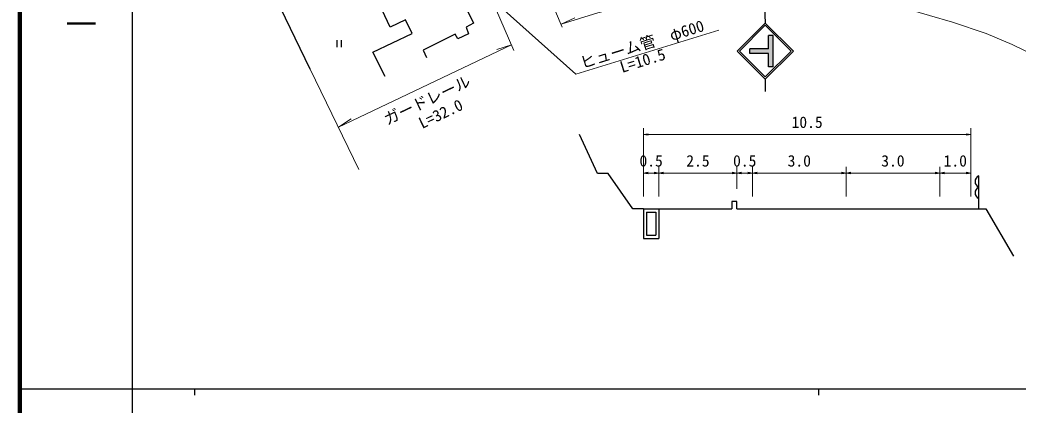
# Model space of a CAD drawing. Units: millimetres at full size, sheet at 1:1000, with parts at other scales. Extents: x 40000 to 680000, y 20000 to 380000.
# Drawn here: x 40000 to 199974, y 202409 to 264143 of the extents above; entities that cross this region are included whole.
import ezdxf
from ezdxf.enums import TextEntityAlignment as Align

# ---------------------------------------------------------------- set-up
doc = ezdxf.new("R2010")
doc.units = ezdxf.units.MM
doc.header["$LTSCALE"] = 1000
for name, color, linetype, lineweight in [('M-BGD', 7, 'Continuous', 25), ('M-BMK-OTRS', 5, 'Continuous', 25), ('M-STR-HTXT', 7, 'Continuous', 13), ('M-STR-STRC', 7, 'Continuous', 25), ('M-TTL', 2, 'Continuous', 140), ('M-TTL-BAND', 7, 'Continuous', 25)]:
    doc.layers.add(name, color=color, linetype=linetype, lineweight=lineweight)
doc.styles.add('@ＭＳ ゴシック', font='')
doc.styles.add('ＭＳ ゴシック', font='')
doc.styles.get('@ＭＳ ゴシック').set_extended_font_data('@MS Gothic')
doc.styles.get('ＭＳ ゴシック').set_extended_font_data('MS Gothic')

# ---------------------------------------------------------------- blocks, each defined once
blk = doc.blocks.new('open_arrow')
at = {"color": 0, "linetype": 'Continuous', "lineweight": -2}
blk.add_lwpolyline([(7.5, 1.25), (0, 0), (7.5, -1.25)], dxfattribs=at)

msp = doc.modelspace()

# ---------------------------------------------------------------- hatches: boundary and pattern name
at = {"layer": 'M-STR-STRC'}
msp.add_hatch(color=256, dxfattribs=at).paths.add_polyline_path([(156959, 259526), (159959, 259526), (159959, 261651), (160709, 261651), (160709, 256651), (159959, 256651), (159959, 258776), (156959, 258776)])

# ---------------------------------------------------------------- linework, layer by layer
at = {"layer": 'M-BGD'}
for p, q in [((90804, 260892), (90804, 259774)), ((91470, 260892), (91470, 259774)), ((132586, 239538), (129667, 245800)), ((134282, 239538), (132586, 239538)), ((138226, 233853), (134282, 239538)), ((193686, 233853), (193686, 239144)), ((139916, 233853), (138226, 233853)), ((139916, 233853), (139916, 229120)), ((142416, 233853), (142416, 229120)), ((154916, 233853), (154916, 235056)), ((192416, 233853), (193720, 233853)), ((193153, 233853), (194833, 233853)), ((194833, 233853), (199242, 226282)), ((140416, 233353), (141916, 233353)), ((140416, 233353), (140416, 229620)), ((141916, 233353), (141916, 229620)), ((139916, 229120), (142416, 229120)), ((140416, 229620), (141916, 229620))]:
    msp.add_line(p, q, dxfattribs=at)
for points in [[(98518, 255082), (96539, 259004), (102844, 261987), (101777, 264162), (99356, 263011), (97193, 267569), (98724, 268327), (97569, 270844), (99971, 272015), (100121, 271784), (105515, 274450), (105226, 275016), (107874, 276278), (108197, 275690), (110207, 276659), (111963, 273069), (108927, 271391), (112713, 263607), (111494, 262979), (111900, 261945), (110201, 261114), (109739, 261890), (104620, 259292), (105171, 258131)], [(139916, 233853), (142416, 233853), (154076, 233853)], [(154916, 235056), (154076, 235056), (154076, 233853)], [(154916, 233853), (157416, 233853), (172416, 233853), (187416, 233853), (192416, 233853)]]:
    msp.add_lwpolyline(points, dxfattribs=at)
for centre in [(194071, 238237), (194071, 236423)]:
    msp.add_arc(centre, 985, 112.99542, 247.00458, dxfattribs=at)
at = {"layer": 'M-BMK-OTRS'}
msp.add_line((86529, 256259), (62922, 305203), dxfattribs=at)
at = {"layer": 'M-STR-HTXT'}
for p, q in [((126928, 262964), (120155, 278727)), ((113139, 273223), (119181, 259245)), ((126719, 263451), (128939, 264498)), ((91034, 246948), (118792, 260146)), ((118792, 260146), (116450, 259410)), ((86529, 256259), (94316, 240163)), ((91034, 246948), (93082, 248300)), ((139916, 235853), (139916, 246784)), ((192416, 235853), (192416, 246784)), ((192416, 245784), (139916, 245784)), ((142416, 235853), (142416, 240593)), ((154916, 237056), (154916, 240593)), ((157416, 235853), (157416, 240593)), ((172416, 235853), (172416, 240593)), ((187416, 235853), (187416, 240593)), ((139916, 239593), (142416, 239593)), ((142416, 239593), (154916, 239593)), ((154916, 239593), (157416, 239593)), ((157416, 239593), (172416, 239593)), ((172416, 239593), (187416, 239593)), ((187416, 239593), (192416, 239593))]:
    msp.add_line(p, q, dxfattribs=at)
for points in [[(96666, 284446), (129109, 255429), (152013, 262531)], [(204430, 257617), (199023, 260209), (194863, 261947), (189483, 263785), (182076, 265950), (175593, 267369), (167367, 268380), (159923, 268767), (152206, 268619), (144451, 267698), (138541, 266740), (132627, 265285), (126719, 263451)]]:
    msp.add_lwpolyline(points, dxfattribs=at)
at = {"layer": 'M-STR-STRC'}
for p, q in [((157785, 303708), (159460, 263651)), ((154960, 259151), (159460, 263651)), ((155313, 259151), (159460, 263298)), ((163960, 259151), (159460, 263651)), ((163607, 259151), (159460, 263298)), ((160709, 261651), (159959, 261651)), ((159959, 259526), (159959, 261651)), ((160709, 256651), (160709, 261651)), ((156959, 258776), (156959, 259526)), ((159959, 259526), (156959, 259526)), ((154960, 259151), (159460, 254651)), ((155313, 259151), (159460, 255004)), ((159959, 258776), (156959, 258776)), ((159460, 255004), (163607, 259151)), ((159460, 254651), (163960, 259151)), ((159959, 256651), (159959, 258776)), ((160709, 256651), (159959, 256651)), ((159460, 254651), (159460, 252651))]:
    msp.add_line(p, q, dxfattribs=at)
at = {"layer": 'M-TTL'}
msp.add_line((40000, 380000), (40000, 20000), dxfattribs=at)
at = {"layer": 'M-TTL-BAND'}
for p, q in [((58000, 370000), (58000, 20000)), ((40000, 205000), (579000, 205000)), ((68000, 205000), (68000, 204000)), ((168000, 205000), (168000, 204000))]:
    msp.add_line(p, q, dxfattribs=at)

# ---------------------------------------------------------------- block references
at = {"layer": 'M-STR-HTXT', "xscale": 100, "yscale": 100}
for p in [(139916, 245784), (139916, 239593), (142416, 239593), (154916, 239593), (157416, 239593), (172416, 239593), (187416, 239593)]:
    msp.add_blockref('open_arrow', p, dxfattribs=at)
at = {"layer": 'M-STR-HTXT', "xscale": 100, "yscale": 100, "rotation": 180}
for p in [(192416, 245784), (142416, 239593), (154916, 239593), (157416, 239593), (172416, 239593), (187416, 239593), (192416, 239593)]:
    msp.add_blockref('open_arrow', p, dxfattribs=at)

# ---------------------------------------------------------------- texts
at = {"layer": 'M-STR-HTXT', "style": 'ＭＳ ゴシック'}
for s, rotation, p in [('ヒューム管\u3000φ600', 17.229, (130286, 255794)), ('L=10.5', 17.229, (136666, 255122)), ('ガードレール', 25.429, (99107, 246762)), ('L=32.0', 25.429, (104684, 246162))]:
    msp.add_text(s, height=1833, rotation=rotation, dxfattribs=at).set_placement(p, align=Align.BOTTOM_LEFT)
for s, p in [('10.5', (166166, 246284)), ('0.5', (141166, 240093)), ('2.5', (148666, 240093)), ('0.5', (156166, 240093)), ('3.0', (164916, 240093)), ('3.0', (179916, 240093)), ('1.0', (189916, 240093))]:
    msp.add_text(s, height=1833, dxfattribs=at).set_placement(p, align=Align.BOTTOM_CENTER)
at = {"layer": 'M-TTL-BAND', "style": '@ＭＳ ゴシック'}
msp.add_text('縮尺千分の一', height=3666, rotation=270, dxfattribs=at).set_placement((49777, 261030), align=Align.MIDDLE_RIGHT)

doc.saveas('drawing.dxf')
